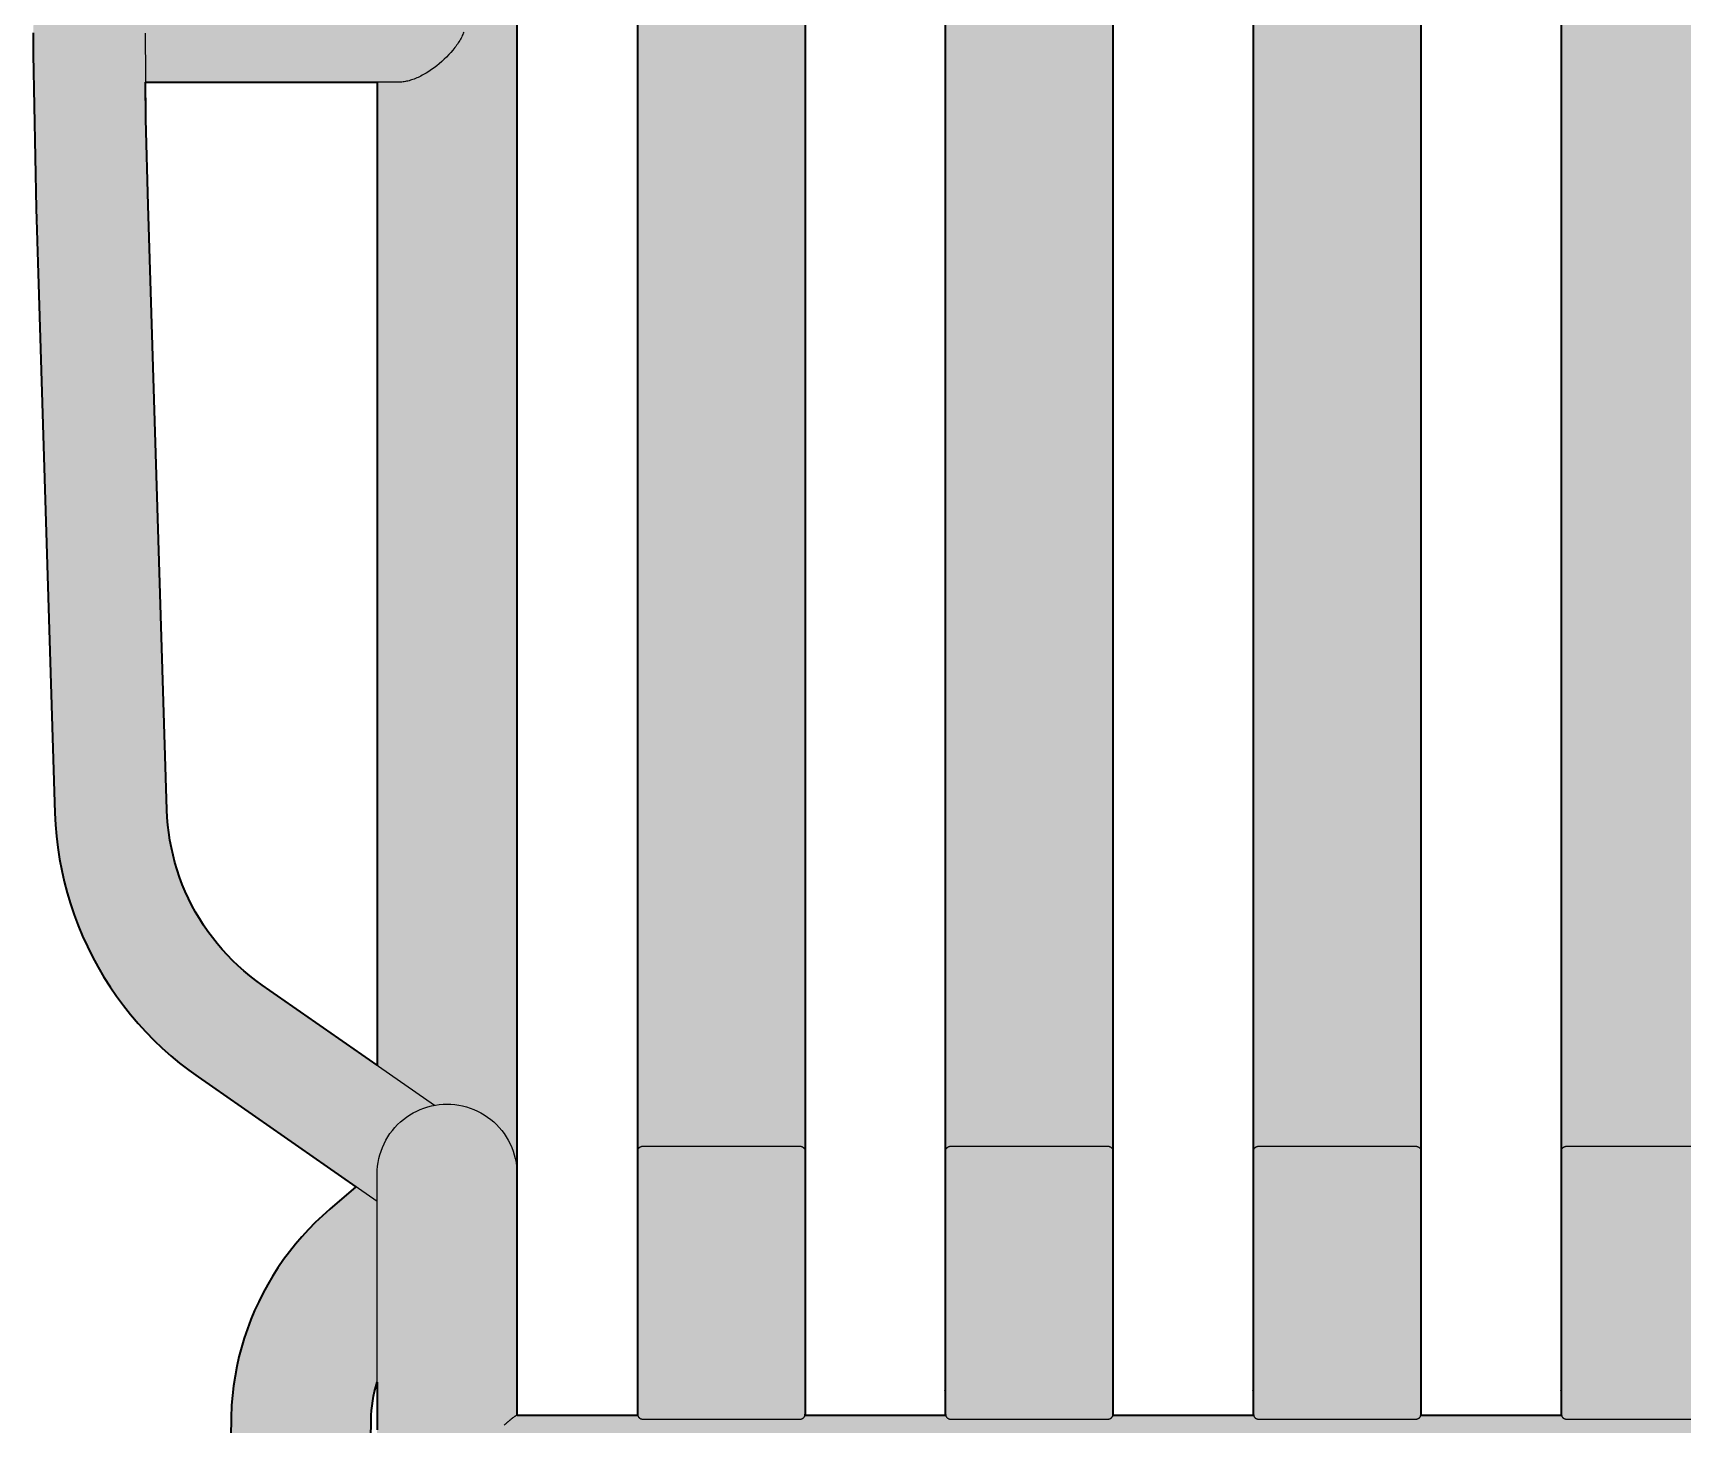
# Model space of a CAD drawing. Header units: millimetres. Extents: x 0 to 1796, y -1014 to 800.
# Drawn here: x 93.5 to 388.2, y 396.4 to 645 of the extents above; entities that cross this region are included whole.
import ezdxf

# ---------------------------------------------------------------- set-up
doc = ezdxf.new("R2010")
doc.units = ezdxf.units.MM
doc.layers.add('Blocks', color=7, linetype='Continuous')
doc.layers.add('Blocks$Fill', color=7, linetype='Continuous', true_color=0xffffff)
doc.layers.add('Blocks$Inner', color=7, linetype='Continuous', lineweight=25, true_color=0x007f00)
doc.layers.add('Blocks$Outline', color=7, linetype='Continuous', lineweight=35, true_color=0xff3f3f)

# ---------------------------------------------------------------- blocks, each defined once
blk = doc.blocks.new('Palissade Arm Chair Front')
at = {"layer": 'Blocks$Fill'}
h = blk.add_hatch(color=256, dxfattribs=at)
h.paths.add_polyline_path([(552.96, 656.17), (552.96, 749.8), (552.95, 751.04), (552.9, 752.28), (552.83, 753.52), (552.72, 754.75), (552.57, 755.98), (552.4, 757.21), (552.19, 758.43), (551.95, 759.64), (551.68, 760.85), (551.38, 762.05), (551.05, 763.24), (550.69, 764.42), (550.3, 765.59), (549.88, 766.76), (549.43, 767.91), (548.95, 769.05), (548.44, 770.18), (547.91, 771.29), (547.35, 772.39), (546.76, 773.48), (546.15, 774.55), (545.51, 775.61), (544.85, 776.65), (544.16, 777.68), (543.44, 778.69), (542.7, 779.68), (541.94, 780.65), (541.15, 781.6), (540.34, 782.53), (539.51, 783.45), (538.65, 784.34), (537.78, 785.2), (536.88, 786.05), (535.96, 786.88), (535.02, 787.68), (534.06, 788.45), (533.08, 789.21), (532.08, 789.94), (531.07, 790.64), (530.04, 791.32), (528.99, 791.98), (527.93, 792.61), (526.85, 793.22), (525.76, 793.8), (524.65, 794.35), (523.54, 794.88), (522.41, 795.38), (521.26, 795.85), (520.11, 796.3), (518.95, 796.72), (517.77, 797.11), (516.59, 797.48), (515.4, 797.82), (514.2, 798.12), (513, 798.4), (511.79, 798.65), (510.57, 798.87), (509.35, 799.06), (508.13, 799.23), (506.9, 799.36), (505.66, 799.46), (504.43, 799.53), (503.19, 799.56), (501.96, 799.57), (205.96, 799.57), (204.72, 799.57), (203.48, 799.53), (202.25, 799.46), (201.02, 799.36), (199.79, 799.23), (198.56, 799.07), (197.34, 798.88), (196.13, 798.66), (194.91, 798.41), (193.71, 798.13), (192.51, 797.82), (191.32, 797.48), (190.14, 797.12), (188.97, 796.72), (187.81, 796.3), (186.65, 795.86), (185.51, 795.38), (184.38, 794.88), (183.26, 794.35), (182.16, 793.8), (181.07, 793.21), (179.99, 792.61), (178.93, 791.98), (177.88, 791.32), (176.85, 790.64), (175.84, 789.93), (174.84, 789.2), (173.86, 788.45), (172.9, 787.67), (171.96, 786.87), (171.04, 786.05), (170.15, 785.2), (169.27, 784.33), (168.41, 783.44), (167.58, 782.53), (166.77, 781.6), (165.98, 780.64), (165.22, 779.67), (164.48, 778.68), (163.76, 777.68), (163.07, 776.65), (162.4, 775.61), (161.76, 774.55), (161.15, 773.48), (160.56, 772.39), (160, 771.29), (159.47, 770.17), (158.96, 769.05), (158.48, 767.91), (158.03, 766.76), (157.61, 765.59), (157.22, 764.42), (156.86, 763.24), (156.53, 762.05), (156.23, 760.85), (155.96, 759.64), (155.72, 758.43), (155.51, 757.21), (155.33, 755.99), (155.19, 754.76), (155.08, 753.52), (155.01, 752.28), (154.97, 751.04), (154.96, 749.8), (154.96, 656.17), (103.33, 656.16), (102.98, 656.15), (102.64, 656.12), (102.29, 656.08), (101.95, 656.02), (101.71, 655.98), (101.48, 655.93), (101.24, 655.87), (101.01, 655.81), (100.77, 655.75), (100.54, 655.67), (100.3, 655.59), (100.07, 655.51), (99.84, 655.42), (99.62, 655.32), (99.39, 655.22), (99.17, 655.11), (98.95, 654.99), (98.73, 654.87), (98.51, 654.75), (98.3, 654.62), (98.09, 654.48), (97.89, 654.34), (97.68, 654.2), (97.49, 654.05), (97.29, 653.89), (97.1, 653.73), (96.92, 653.57), (96.74, 653.4), (96.56, 653.23), (96.39, 653.05), (96.22, 652.87), (96.06, 652.69), (95.9, 652.5), (95.75, 652.31), (95.61, 652.12), (95.47, 651.92), (95.29, 651.67), (95.12, 651.4), (94.96, 651.13), (94.81, 650.86), (94.66, 650.57), (94.53, 650.28), (94.4, 649.99), (94.28, 649.69), (94.17, 649.39), (94.07, 649.09), (93.98, 648.79), (93.9, 648.48), (93.83, 648.18), (93.77, 647.87), (93.72, 647.54), (93.67, 647.21), (93.63, 646.89), (93.6, 646.56), (93.56, 645.91), (93.53, 644.97), (93.5, 641.11), (97.42, 505.66), (97.52, 503.6), (97.69, 501.55), (97.93, 499.5), (98.24, 497.47), (98.63, 495.45), (99.08, 493.44), (99.6, 491.45), (100.19, 489.47), (100.85, 487.52), (101.57, 485.6), (102.36, 483.69), (103.21, 481.82), (104.13, 479.98), (105.12, 478.17), (106.16, 476.4), (107.26, 474.66), (108.43, 472.96), (109.65, 471.3), (110.93, 469.69), (112.26, 468.12), (113.65, 466.6), (115.09, 465.13), (116.58, 463.7), (118.11, 462.33), (119.69, 461.02), (121.32, 459.76), (151.19, 438.92), (145.19, 433.75), (143.92, 432.55), (142.69, 431.31), (141.51, 430.02), (140.37, 428.7), (139.29, 427.33), (138.24, 425.93), (137.25, 424.49), (136.31, 423.02), (135.42, 421.52), (134.59, 419.98), (133.81, 418.42), (133.08, 416.83), (132.41, 415.22), (131.79, 413.59), (131.23, 411.93), (130.73, 410.26), (130.29, 408.57), (129.91, 406.86), (129.59, 405.15), (129.33, 403.42), (129.12, 401.69), (128.98, 399.95), (128.89, 397.71), (122.29, 20.39), (122.2, 19.06), (122.08, 17.74), (121.92, 16.42), (121.71, 15.1), (121.47, 13.8), (121.18, 12.47), (119.02, 3.19), (119.01, 3.18), (119.01, 3.16), (119.01, 3.15), (119.01, 3.13), (119.01, 3.12), (119, 3.1), (119, 3.09), (119, 3.07), (119.01, 3.06), (119.01, 3.04), (119.01, 3.02), (119.01, 3.01), (119.01, 2.99), (119.02, 2.98), (119.02, 2.96), (119.02, 2.94), (119.03, 2.93), (119.03, 2.91), (119.04, 2.9), (119.05, 2.88), (119.05, 2.86), (119.06, 2.85), (119.07, 2.83), (119.08, 2.82), (119.08, 2.8), (119.09, 2.78), (119.1, 2.77), (119.11, 2.75), (119.12, 2.73), (119.14, 2.72), (119.15, 2.7), (119.16, 2.68), (119.17, 2.67), (119.19, 2.65), (119.2, 2.63), (119.22, 2.62), (119.23, 2.6), (119.26, 2.57), (119.3, 2.53), (119.33, 2.5), (119.37, 2.47), (119.41, 2.43), (119.46, 2.4), (119.5, 2.37), (119.55, 2.33), (119.6, 2.3), (119.66, 2.27), (119.71, 2.23), (119.83, 2.16), (119.96, 2.1), (120.09, 2.03), (120.24, 1.96), (120.4, 1.89), (120.56, 1.83), (120.74, 1.76), (120.92, 1.69), (121.11, 1.63), (121.53, 1.5), (121.98, 1.37), (122.47, 1.25), (122.99, 1.13), (123.54, 1.01), (124.73, 0.8), (126.02, 0.6), (127.38, 0.44), (128.8, 0.29), (130.24, 0.18), (131.68, 0.09), (134.5, 0), (137.32, 0), (138.77, 0.04), (140.21, 0.1), (141.62, 0.2), (142.98, 0.32), (144.27, 0.47), (145.46, 0.64), (146.01, 0.74), (146.53, 0.84), (147.02, 0.95), (147.47, 1.06), (147.89, 1.18), (148.08, 1.24), (148.27, 1.3), (148.44, 1.36), (148.61, 1.42), (148.77, 1.48), (148.91, 1.54), (149.05, 1.61), (149.18, 1.67), (149.24, 1.7), (149.29, 1.73), (149.35, 1.76), (149.4, 1.8), (149.45, 1.83), (149.5, 1.86), (149.55, 1.89), (149.59, 1.92), (149.63, 1.96), (149.67, 1.99), (149.71, 2.02), (149.74, 2.05), (149.77, 2.09), (149.79, 2.1), (149.8, 2.12), (149.82, 2.13), (149.83, 2.15), (149.84, 2.17), (149.86, 2.18), (149.87, 2.2), (149.88, 2.21), (149.89, 2.23), (149.9, 2.25), (149.91, 2.26), (149.92, 2.28), (149.93, 2.29), (149.94, 2.31), (149.95, 2.33), (149.95, 2.34), (149.96, 2.36), (149.97, 2.37), (149.97, 2.39), (149.98, 2.41), (149.98, 2.42), (149.98, 2.44), (149.99, 2.45), (149.99, 2.47), (149.99, 2.49), (150, 2.5), (150, 2.52), (150, 2.53), (150, 2.55), (150, 2.56), (150, 2.58), (150, 2.59), (150, 2.6), (150, 2.61), (150, 2.63), (149.99, 2.64), (149.99, 2.65), (149.99, 2.67), (147.91, 13.33), (147.71, 14.65), (147.56, 15.96), (147.44, 17.29), (147.36, 18.61), (147.32, 19.94), (147.33, 21.29), (153.89, 397.26), (153.92, 398.14), (153.98, 398.99), (154.07, 399.85), (154.19, 400.7), (154.34, 401.55), (154.51, 402.39), (154.72, 403.22), (154.96, 404.05), (154.96, 395.56), (154.93, 20.17), (154.85, 18.59), (154.71, 17.01), (154.52, 15.44), (154.27, 13.87), (153.97, 12.31), (151.96, 2.85), (151.96, 2.84), (151.96, 2.83), (151.96, 2.83), (151.96, 2.82), (151.96, 2.81), (151.96, 2.8), (151.96, 2.8), (151.96, 2.79), (151.97, 2.78), (151.97, 2.77), (151.97, 2.76), (151.98, 2.76), (151.98, 2.75), (151.99, 2.74), (151.99, 2.73), (152, 2.73), (152.01, 2.72), (152.01, 2.71), (152.02, 2.7), (152.03, 2.7), (152.04, 2.69), (152.05, 2.68), (152.06, 2.67), (152.07, 2.67), (152.08, 2.66), (152.09, 2.65), (152.1, 2.64), (152.11, 2.63), (152.13, 2.63), (152.15, 2.61), (152.18, 2.59), (152.22, 2.58), (152.25, 2.56), (152.29, 2.55), (152.33, 2.53), (152.37, 2.52), (152.46, 2.48), (152.56, 2.45), (152.66, 2.42), (152.78, 2.39), (153.05, 2.33), (153.35, 2.27), (153.69, 2.2), (154.48, 2.09), (155.42, 1.97), (156.5, 1.87), (158.98, 1.69), (161.75, 1.57), (167.46, 1.47), (173.16, 1.57), (175.94, 1.69), (178.42, 1.87), (179.49, 1.97), (180.43, 2.09), (181.23, 2.2), (181.57, 2.27), (181.87, 2.33), (182.13, 2.39), (182.25, 2.42), (182.36, 2.45), (182.46, 2.48), (182.55, 2.52), (182.59, 2.53), (182.63, 2.55), (182.66, 2.56), (182.7, 2.58), (182.73, 2.59), (182.76, 2.61), (182.79, 2.63), (182.8, 2.63), (182.81, 2.64), (182.83, 2.65), (182.84, 2.66), (182.85, 2.67), (182.86, 2.67), (182.87, 2.68), (182.88, 2.69), (182.89, 2.7), (182.89, 2.7), (182.9, 2.71), (182.91, 2.72), (182.92, 2.73), (182.92, 2.73), (182.93, 2.74), (182.93, 2.75), (182.94, 2.76), (182.94, 2.76), (182.95, 2.77), (182.95, 2.78), (182.95, 2.79), (182.95, 2.8), (182.96, 2.8), (182.96, 2.81), (182.96, 2.82), (182.96, 2.83), (182.96, 2.83), (182.96, 2.84), (182.96, 2.85), (182.95, 2.86), (180.65, 13.87), (180.4, 15.44), (180.21, 17.01), (180.07, 18.59), (179.99, 20.17), (179.96, 21.76), (179.96, 373.1), (527.96, 373.1), (527.96, 21.76), (527.93, 20.17), (527.85, 18.59), (527.71, 17.01), (527.52, 15.44), (527.27, 13.87), (526.97, 12.31), (524.96, 2.85), (524.96, 2.84), (524.96, 2.83), (524.96, 2.83), (524.96, 2.82), (524.96, 2.81), (524.96, 2.8), (524.96, 2.8), (524.96, 2.79), (524.97, 2.78), (524.97, 2.77), (524.97, 2.76), (524.98, 2.76), (524.98, 2.75), (524.99, 2.74), (524.99, 2.73), (525, 2.73), (525.01, 2.72), (525.01, 2.71), (525.02, 2.7), (525.03, 2.7), (525.04, 2.69), (525.05, 2.68), (525.06, 2.67), (525.07, 2.67), (525.08, 2.66), (525.09, 2.65), (525.1, 2.64), (525.11, 2.63), (525.13, 2.63), (525.15, 2.61), (525.18, 2.59), (525.22, 2.58), (525.25, 2.56), (525.29, 2.55), (525.33, 2.53), (525.37, 2.52), (525.46, 2.48), (525.56, 2.45), (525.66, 2.42), (525.78, 2.39), (526.05, 2.33), (526.35, 2.27), (526.69, 2.2), (527.48, 2.09), (528.42, 1.97), (529.5, 1.87), (531.98, 1.69), (534.75, 1.57), (540.46, 1.47), (546.16, 1.57), (548.94, 1.69), (551.42, 1.87), (552.49, 1.97), (553.43, 2.09), (554.23, 2.2), (554.57, 2.27), (554.87, 2.33), (555.13, 2.39), (555.25, 2.42), (555.36, 2.45), (555.46, 2.48), (555.55, 2.52), (555.59, 2.53), (555.63, 2.55), (555.66, 2.56), (555.7, 2.58), (555.73, 2.59), (555.76, 2.61), (555.79, 2.63), (555.8, 2.63), (555.81, 2.64), (555.83, 2.65), (555.84, 2.66), (555.85, 2.67), (555.86, 2.67), (555.87, 2.68), (555.88, 2.69), (555.89, 2.7), (555.89, 2.7), (555.9, 2.71), (555.91, 2.72), (555.92, 2.73), (555.92, 2.73), (555.93, 2.74), (555.93, 2.75), (555.94, 2.76), (555.94, 2.76), (555.95, 2.77), (555.95, 2.78), (555.95, 2.79), (555.95, 2.8), (555.96, 2.8), (555.96, 2.81), (555.96, 2.82), (555.96, 2.83), (555.96, 2.83), (555.96, 2.84), (555.96, 2.85), (553.95, 12.31), (553.65, 13.87), (553.4, 15.44), (553.21, 17.01), (553.07, 18.59), (552.99, 20.17), (552.96, 395.56), (552.96, 404.05), (553.19, 403.22), (553.4, 402.39), (553.58, 401.55), (553.73, 400.7), (553.85, 399.85), (553.94, 398.99), (554, 398.14), (560.59, 19.94), (560.55, 18.61), (560.48, 17.29), (560.36, 15.96), (560.2, 14.65), (560, 13.33), (557.92, 2.65), (557.92, 2.64), (557.92, 2.63), (557.92, 2.61), (557.92, 2.6), (557.92, 2.59), (557.92, 2.58), (557.91, 2.56), (557.92, 2.55), (557.92, 2.53), (557.92, 2.52), (557.92, 2.5), (557.92, 2.49), (557.92, 2.47), (557.93, 2.45), (557.93, 2.44), (557.93, 2.42), (557.94, 2.41), (557.94, 2.39), (557.95, 2.37), (557.96, 2.36), (557.96, 2.34), (557.97, 2.33), (557.98, 2.31), (557.99, 2.29), (557.99, 2.28), (558, 2.26), (558.01, 2.25), (558.02, 2.23), (558.03, 2.21), (558.05, 2.2), (558.06, 2.18), (558.07, 2.17), (558.08, 2.15), (558.1, 2.13), (558.11, 2.12), (558.13, 2.1), (558.14, 2.09), (558.17, 2.05), (558.21, 2.02), (558.24, 1.99), (558.28, 1.96), (558.32, 1.92), (558.37, 1.89), (558.41, 1.86), (558.46, 1.83), (558.51, 1.8), (558.57, 1.76), (558.62, 1.73), (558.68, 1.7), (558.74, 1.67), (558.87, 1.61), (559, 1.54), (559.15, 1.48), (559.31, 1.42), (559.47, 1.36), (559.65, 1.3), (559.83, 1.24), (560.02, 1.18), (560.44, 1.06), (560.89, 0.95), (561.38, 0.84), (561.9, 0.74), (562.45, 0.64), (563.64, 0.47), (564.93, 0.32), (566.29, 0.2), (567.71, 0.1), (569.15, 0.04), (570.59, 0), (573.41, 0), (576.23, 0.09), (577.68, 0.18), (579.12, 0.29), (580.53, 0.44), (581.89, 0.6), (583.18, 0.8), (584.37, 1.01), (584.92, 1.13), (585.44, 1.25), (585.93, 1.37), (586.38, 1.5), (586.8, 1.63), (586.99, 1.69), (587.18, 1.76), (587.35, 1.83), (587.52, 1.89), (587.68, 1.96), (587.82, 2.03), (587.96, 2.1), (588.09, 2.16), (588.2, 2.23), (588.26, 2.27), (588.31, 2.3), (588.36, 2.33), (588.41, 2.37), (588.46, 2.4), (588.5, 2.43), (588.54, 2.47), (588.58, 2.5), (588.62, 2.53), (588.65, 2.57), (588.68, 2.6), (588.7, 2.62), (588.71, 2.63), (588.73, 2.65), (588.74, 2.67), (588.75, 2.68), (588.77, 2.7), (588.78, 2.72), (588.79, 2.73), (588.8, 2.75), (588.81, 2.77), (588.82, 2.78), (588.83, 2.8), (588.84, 2.82), (588.85, 2.83), (588.86, 2.85), (588.86, 2.86), (588.87, 2.88), (588.88, 2.9), (588.88, 2.91), (588.89, 2.93), (588.89, 2.94), (588.89, 2.96), (588.9, 2.98), (588.9, 2.99), (588.9, 3.01), (588.91, 3.02), (588.91, 3.04), (588.91, 3.06), (588.91, 3.07), (588.91, 3.09), (588.91, 3.1), (588.91, 3.12), (588.91, 3.13), (588.91, 3.15), (588.9, 3.16), (588.9, 3.18), (588.9, 3.19), (586.45, 13.8), (586.2, 15.1), (586, 16.42), (585.84, 17.74), (585.71, 19.06), (585.63, 20.39), (579.02, 397.71), (578.93, 399.95), (578.79, 401.69), (578.59, 403.42), (578.33, 405.15), (578, 406.86), (577.62, 408.57), (577.18, 410.26), (576.68, 411.93), (576.12, 413.59), (575.51, 415.22), (574.84, 416.83), (574.11, 418.42), (573.33, 419.98), (572.49, 421.52), (571.6, 423.02), (570.66, 424.49), (569.67, 425.93), (568.63, 427.33), (567.54, 428.7), (566.4, 430.02), (565.22, 431.31), (564, 432.55), (562.73, 433.75), (556.73, 438.92), (586.59, 459.76), (588.22, 461.02), (589.8, 462.33), (591.34, 463.7), (592.83, 465.13), (594.27, 466.6), (595.65, 468.12), (596.99, 469.69), (598.26, 471.3), (599.49, 472.96), (600.65, 474.66), (601.75, 476.4), (602.8, 478.17), (603.78, 479.98), (604.7, 481.82), (605.56, 483.69), (606.35, 485.6), (607.07, 487.52), (607.73, 489.47), (608.32, 491.45), (608.84, 493.44), (609.29, 495.45), (609.67, 497.47), (609.98, 499.5), (610.22, 501.55), (610.4, 503.6), (610.5, 505.66), (614.42, 641.11), (614.39, 644.97), (614.35, 645.91), (614.31, 646.56), (614.28, 646.89), (614.25, 647.21), (614.2, 647.54), (614.14, 647.87), (614.08, 648.18), (614.01, 648.48), (613.93, 648.79), (613.84, 649.09), (613.74, 649.39), (613.64, 649.69), (613.52, 649.99), (613.39, 650.28), (613.25, 650.57), (613.1, 650.86), (612.95, 651.13), (612.79, 651.4), (612.62, 651.67), (612.45, 651.92), (612.31, 652.12), (612.16, 652.31), (612.01, 652.5), (611.85, 652.69), (611.69, 652.87), (611.53, 653.05), (611.35, 653.23), (611.18, 653.4), (611, 653.57), (610.81, 653.73), (610.62, 653.89), (610.43, 654.05), (610.23, 654.2), (610.03, 654.34), (609.82, 654.48), (609.62, 654.62), (609.4, 654.75), (609.19, 654.87), (608.97, 654.99), (608.75, 655.11), (608.52, 655.22), (608.3, 655.32), (608.07, 655.42), (607.84, 655.51), (607.61, 655.59), (607.38, 655.67), (607.14, 655.75), (606.91, 655.81), (606.67, 655.87), (606.44, 655.93), (606.2, 655.98), (605.97, 656.02), (605.62, 656.08), (605.28, 656.12), (604.93, 656.15), (604.59, 656.16)], flags=0)
h.paths.add_polyline_path([(366.46, 774.57), (366.46, 445.19), (366.46, 445.16), (366.46, 398.38), (366.46, 398.34), (366.46, 398.31), (366.47, 398.28), (366.47, 398.24), (366.48, 398.21), (366.49, 398.18), (366.5, 398.15), (366.51, 398.11), (366.51, 398.1), (341.4, 398.1), (341.41, 398.11), (341.42, 398.15), (341.43, 398.18), (341.44, 398.21), (341.44, 398.24), (341.45, 398.28), (341.45, 398.31), (341.46, 398.34), (341.46, 398.38), (341.46, 403.25), (341.46, 445.16), (341.46, 445.19), (341.46, 774.57)], flags=0)
h.paths.add_polyline_path([(311.46, 774.57), (311.46, 445.19), (311.46, 445.19), (311.46, 445.16), (311.46, 398.38), (311.46, 398.34), (311.46, 398.31), (311.47, 398.28), (311.47, 398.24), (311.48, 398.21), (311.49, 398.18), (311.5, 398.15), (311.51, 398.11), (311.51, 398.1), (286.4, 398.1), (286.41, 398.11), (286.42, 398.15), (286.43, 398.18), (286.44, 398.21), (286.44, 398.24), (286.45, 398.28), (286.45, 398.31), (286.46, 398.34), (286.46, 398.38), (286.46, 403.25), (286.46, 445.16), (286.46, 445.19), (286.46, 774.57)], flags=0)
h.paths.add_polyline_path([(154.96, 636.17), (154.96, 467.11), (154.96, 460.66), (133.31, 475.76), (132.23, 476.6), (131.18, 477.48), (130.15, 478.39), (129.16, 479.33), (128.21, 480.31), (127.29, 481.32), (126.4, 482.37), (125.55, 483.44), (124.74, 484.54), (123.96, 485.67), (123.23, 486.82), (122.53, 488), (121.88, 489.2), (121.27, 490.43), (120.7, 491.67), (120.17, 492.94), (119.69, 494.22), (119.25, 495.51), (118.86, 496.82), (118.52, 498.15), (118.21, 499.48), (117.96, 500.83), (117.75, 502.18), (117.59, 503.54), (117.48, 504.9), (117.41, 506.28), (113.67, 629.6), (113.61, 636.17)], flags=0)
h.paths.add_polyline_path([(201.46, 398.38), (201.46, 398.34), (201.46, 398.31), (201.47, 398.28), (201.47, 398.24), (201.48, 398.21), (201.49, 398.18), (201.5, 398.15), (201.51, 398.11), (201.51, 398.1), (179.96, 398.1), (179.96, 441.2), (179.96, 441.27), (179.96, 467.11), (179.96, 749.8), (179.97, 750.43), (179.99, 751.06), (180.03, 751.69), (180.09, 752.32), (180.17, 752.95), (180.26, 753.57), (180.37, 754.19), (180.5, 754.81), (180.64, 755.43), (180.8, 756.04), (180.97, 756.64), (181.16, 757.25), (181.37, 757.84), (181.59, 758.43), (181.83, 759.02), (182.08, 759.6), (182.35, 760.17), (182.63, 760.73), (182.93, 761.29), (183.24, 761.84), (183.57, 762.38), (183.9, 762.91), (184.26, 763.44), (184.62, 763.95), (185, 764.46), (185.39, 764.95), (185.8, 765.44), (186.21, 765.91), (186.64, 766.38), (187.08, 766.83), (187.53, 767.27), (187.99, 767.7), (188.47, 768.12), (188.95, 768.53), (189.44, 768.93), (189.94, 769.31), (190.45, 769.68), (190.97, 770.04), (191.5, 770.38), (192.04, 770.72), (192.58, 771.04), (193.13, 771.34), (193.69, 771.64), (194.26, 771.92), (194.83, 772.18), (195.41, 772.44), (195.99, 772.68), (196.58, 772.9), (197.18, 773.11), (197.78, 773.31), (198.38, 773.49), (198.99, 773.66), (199.6, 773.82), (200.22, 773.96), (200.84, 774.08), (201.46, 774.2), (201.46, 445.19), (201.46, 445.16)], flags=0)
h.paths.add_polyline_path([(256.51, 398.1), (231.4, 398.1), (231.41, 398.11), (231.42, 398.15), (231.43, 398.18), (231.44, 398.21), (231.44, 398.24), (231.45, 398.28), (231.45, 398.31), (231.46, 398.34), (231.46, 398.38), (231.46, 403.25), (231.46, 445.16), (231.46, 445.19), (231.46, 774.57), (256.46, 774.57), (256.46, 445.19), (256.46, 445.16), (256.46, 398.38), (256.46, 398.34), (256.46, 398.31), (256.47, 398.28), (256.47, 398.24), (256.48, 398.21), (256.49, 398.18), (256.5, 398.15), (256.51, 398.11)], flags=0)
h.paths.add_polyline_path([(476.46, 774.57), (476.46, 444.82), (476.46, 444.78), (476.46, 398.1), (451.46, 398.1), (451.46, 402.87), (451.46, 444.78), (451.46, 444.82), (451.46, 774.57)], flags=0)
h.paths.add_polyline_path([(396.4, 398.1), (396.41, 398.11), (396.42, 398.15), (396.43, 398.18), (396.44, 398.21), (396.44, 398.24), (396.45, 398.28), (396.45, 398.31), (396.46, 398.34), (396.46, 398.38), (396.46, 403.25), (396.46, 445.16), (396.46, 445.19), (396.46, 774.57), (421.46, 774.57), (421.46, 444.82), (421.46, 444.78), (421.46, 398.1)], flags=0)
h.paths.add_polyline_path([(552.96, 460.66), (552.96, 636.17), (594.3, 636.17), (594.25, 629.6), (590.51, 506.28), (590.44, 504.9), (590.32, 503.54), (590.16, 502.18), (589.95, 500.83), (589.7, 499.48), (589.4, 498.15), (589.05, 496.82), (588.66, 495.51), (588.22, 494.22), (587.74, 492.94), (587.22, 491.67), (586.65, 490.43), (586.04, 489.2), (585.38, 488), (584.69, 486.82), (583.95, 485.67), (583.18, 484.54), (582.37, 483.44), (581.52, 482.37), (580.63, 481.32), (579.71, 480.31), (578.75, 479.33), (577.76, 478.39), (576.74, 477.48), (575.69, 476.6), (574.6, 475.76)], flags=0)
h.paths.add_polyline_path([(527.96, 398.1), (506.46, 398.1), (506.46, 402.87), (506.46, 444.78), (506.46, 444.82), (506.46, 774.2), (507.08, 774.08), (507.7, 773.96), (508.31, 773.82), (508.92, 773.66), (509.53, 773.49), (510.14, 773.31), (510.74, 773.11), (511.33, 772.9), (511.92, 772.68), (512.51, 772.44), (513.09, 772.18), (513.66, 771.92), (514.22, 771.64), (514.78, 771.34), (515.33, 771.04), (515.88, 770.72), (516.42, 770.38), (516.94, 770.04), (517.46, 769.68), (517.97, 769.31), (518.48, 768.93), (518.97, 768.53), (519.45, 768.12), (519.92, 767.7), (520.38, 767.27), (520.83, 766.83), (521.27, 766.38), (521.7, 765.91), (522.12, 765.44), (522.52, 764.95), (522.91, 764.46), (523.29, 763.95), (523.66, 763.44), (524.01, 762.91), (524.35, 762.38), (524.67, 761.84), (524.99, 761.29), (525.28, 760.73), (525.57, 760.17), (525.83, 759.6), (526.09, 759.02), (526.32, 758.43), (526.55, 757.84), (526.75, 757.25), (526.94, 756.64), (527.12, 756.04), (527.28, 755.43), (527.42, 754.81), (527.54, 754.19), (527.65, 753.57), (527.75, 752.95), (527.82, 752.32), (527.88, 751.69), (527.92, 751.06), (527.95, 750.43), (527.96, 749.8), (527.96, 467.11), (527.96, 441.27), (527.96, 441.2)], flags=0)
at = {"layer": 'Blocks$Inner'}
for points in [[(201.46, 779.3), (201.46, 403.25), (201.46, 398.38), (201.46, 398.34), (201.46, 398.31), (201.47, 398.28), (201.47, 398.24), (201.48, 398.21), (201.49, 398.18), (201.5, 398.15), (201.51, 398.11), (201.52, 398.08), (201.53, 398.05), (201.54, 398.02), (201.56, 397.99), (201.57, 397.96), (201.59, 397.93), (201.61, 397.9), (201.62, 397.87), (201.64, 397.85), (201.66, 397.82), (201.69, 397.79), (201.71, 397.77), (201.73, 397.74), (201.75, 397.72), (201.78, 397.7), (201.8, 397.67), (201.83, 397.65), (201.86, 397.63), (201.88, 397.61), (201.91, 397.6), (201.94, 397.58), (201.97, 397.56), (202, 397.55), (202.03, 397.53), (202.06, 397.52), (202.09, 397.51), (202.13, 397.5), (202.16, 397.49), (202.19, 397.48), (202.22, 397.47), (202.26, 397.46), (202.29, 397.46), (202.32, 397.46), (202.36, 397.45), (202.39, 397.45), (202.42, 397.45), (202.46, 397.45), (230.46, 397.45), (230.49, 397.45), (230.52, 397.45), (230.56, 397.45), (230.59, 397.46), (230.63, 397.46), (230.66, 397.46), (230.69, 397.47), (230.72, 397.48), (230.76, 397.49), (230.79, 397.5), (230.82, 397.51), (230.85, 397.52), (230.88, 397.53), (230.91, 397.55), (230.94, 397.56), (230.97, 397.58), (231, 397.6), (231.03, 397.61), (231.06, 397.63), (231.08, 397.65), (231.11, 397.67), (231.14, 397.7), (231.16, 397.72), (231.18, 397.74), (231.21, 397.77), (231.23, 397.79), (231.25, 397.82), (231.27, 397.85), (231.29, 397.87), (231.31, 397.9), (231.33, 397.93), (231.34, 397.96), (231.36, 397.99), (231.37, 398.02), (231.39, 398.05), (231.4, 398.08), (231.41, 398.11), (231.42, 398.15), (231.43, 398.18), (231.44, 398.21), (231.44, 398.24), (231.45, 398.28), (231.45, 398.31), (231.46, 398.34), (231.46, 398.38), (231.46, 403.25), (231.46, 779.3)], [(256.46, 779.3), (256.46, 403.25), (256.46, 398.38), (256.46, 398.34), (256.46, 398.31), (256.47, 398.28), (256.47, 398.24), (256.48, 398.21), (256.49, 398.18), (256.5, 398.15), (256.51, 398.11), (256.52, 398.08), (256.53, 398.05), (256.54, 398.02), (256.56, 397.99), (256.57, 397.96), (256.59, 397.93), (256.61, 397.9), (256.62, 397.87), (256.64, 397.85), (256.66, 397.82), (256.69, 397.79), (256.71, 397.77), (256.73, 397.74), (256.75, 397.72), (256.78, 397.7), (256.8, 397.67), (256.83, 397.65), (256.86, 397.63), (256.88, 397.61), (256.91, 397.6), (256.94, 397.58), (256.97, 397.56), (257, 397.55), (257.03, 397.53), (257.06, 397.52), (257.09, 397.51), (257.13, 397.5), (257.16, 397.49), (257.19, 397.48), (257.22, 397.47), (257.26, 397.46), (257.29, 397.46), (257.32, 397.46), (257.36, 397.45), (257.39, 397.45), (257.42, 397.45), (257.46, 397.45), (285.46, 397.45), (285.49, 397.45), (285.52, 397.45), (285.56, 397.45), (285.59, 397.46), (285.63, 397.46), (285.66, 397.46), (285.69, 397.47), (285.72, 397.48), (285.76, 397.49), (285.79, 397.5), (285.82, 397.51), (285.85, 397.52), (285.88, 397.53), (285.91, 397.55), (285.94, 397.56), (285.97, 397.58), (286, 397.6), (286.03, 397.61), (286.06, 397.63), (286.08, 397.65), (286.11, 397.67), (286.14, 397.7), (286.16, 397.72), (286.18, 397.74), (286.21, 397.77), (286.23, 397.79), (286.25, 397.82), (286.27, 397.85), (286.29, 397.87), (286.31, 397.9), (286.33, 397.93), (286.34, 397.96), (286.36, 397.99), (286.37, 398.02), (286.39, 398.05), (286.4, 398.08), (286.41, 398.11), (286.42, 398.15), (286.43, 398.18), (286.44, 398.21), (286.44, 398.24), (286.45, 398.28), (286.45, 398.31), (286.46, 398.34), (286.46, 398.38), (286.46, 403.25), (286.46, 779.3)], [(311.46, 779.3), (311.46, 403.25), (311.46, 398.38), (311.46, 398.34), (311.46, 398.31), (311.47, 398.28), (311.47, 398.24), (311.48, 398.21), (311.49, 398.18), (311.5, 398.15), (311.51, 398.11), (311.52, 398.08), (311.53, 398.05), (311.54, 398.02), (311.56, 397.99), (311.57, 397.96), (311.59, 397.93), (311.61, 397.9), (311.62, 397.87), (311.64, 397.85), (311.66, 397.82), (311.69, 397.79), (311.71, 397.77), (311.73, 397.74), (311.75, 397.72), (311.78, 397.7), (311.8, 397.67), (311.83, 397.65), (311.86, 397.63), (311.88, 397.61), (311.91, 397.6), (311.94, 397.58), (311.97, 397.56), (312, 397.55), (312.03, 397.53), (312.06, 397.52), (312.09, 397.51), (312.13, 397.5), (312.16, 397.49), (312.19, 397.48), (312.22, 397.47), (312.26, 397.46), (312.29, 397.46), (312.32, 397.46), (312.36, 397.45), (312.39, 397.45), (312.42, 397.45), (312.46, 397.45), (340.46, 397.45), (340.49, 397.45), (340.52, 397.45), (340.56, 397.45), (340.59, 397.46), (340.63, 397.46), (340.66, 397.46), (340.69, 397.47), (340.72, 397.48), (340.76, 397.49), (340.79, 397.5), (340.82, 397.51), (340.85, 397.52), (340.88, 397.53), (340.91, 397.55), (340.94, 397.56), (340.97, 397.58), (341, 397.6), (341.03, 397.61), (341.06, 397.63), (341.08, 397.65), (341.11, 397.67), (341.14, 397.7), (341.16, 397.72), (341.18, 397.74), (341.21, 397.77), (341.23, 397.79), (341.25, 397.82), (341.27, 397.85), (341.29, 397.87), (341.31, 397.9), (341.33, 397.93), (341.34, 397.96), (341.36, 397.99), (341.37, 398.02), (341.39, 398.05), (341.4, 398.08), (341.41, 398.11), (341.42, 398.15), (341.43, 398.18), (341.44, 398.21), (341.44, 398.24), (341.45, 398.28), (341.45, 398.31), (341.46, 398.34), (341.46, 398.38), (341.46, 403.25), (341.46, 779.3)], [(366.46, 779.3), (366.46, 403.25), (366.46, 398.38), (366.46, 398.34), (366.46, 398.31), (366.47, 398.28), (366.47, 398.24), (366.48, 398.21), (366.49, 398.18), (366.5, 398.15), (366.51, 398.11), (366.52, 398.08), (366.53, 398.05), (366.54, 398.02), (366.56, 397.99), (366.57, 397.96), (366.59, 397.93), (366.61, 397.9), (366.62, 397.87), (366.64, 397.85), (366.66, 397.82), (366.69, 397.79), (366.71, 397.77), (366.73, 397.74), (366.75, 397.72), (366.78, 397.7), (366.8, 397.67), (366.83, 397.65), (366.86, 397.63), (366.88, 397.61), (366.91, 397.6), (366.94, 397.58), (366.97, 397.56), (367, 397.55), (367.03, 397.53), (367.06, 397.52), (367.09, 397.51), (367.13, 397.5), (367.16, 397.49), (367.19, 397.48), (367.22, 397.47), (367.26, 397.46), (367.29, 397.46), (367.32, 397.46), (367.36, 397.45), (367.39, 397.45), (367.42, 397.45), (367.46, 397.45), (395.46, 397.45)], [(179.96, 749.8), (179.96, 467.11), (179.96, 441.27)], [(154.96, 436.29), (123, 458.55), (121.32, 459.76), (119.69, 461.02), (118.11, 462.33), (116.58, 463.7), (115.09, 465.13), (113.65, 466.6), (112.26, 468.12), (110.93, 469.69), (109.65, 471.3), (108.43, 472.96), (107.26, 474.66), (106.16, 476.4), (105.12, 478.17), (104.13, 479.98), (103.21, 481.82), (102.36, 483.69), (101.57, 485.6), (100.85, 487.52), (100.19, 489.47), (99.6, 491.45), (99.08, 493.44), (98.63, 495.45), (98.24, 497.47), (97.93, 499.5), (97.69, 501.55), (97.52, 503.6), (97.42, 505.66), (94.09, 613.62), (93.5, 641.11), (93.53, 644.97)], [(170.44, 645.11), (170.36, 644.91), (170.27, 644.7), (170.17, 644.5), (170.07, 644.28), (169.95, 644.06), (169.83, 643.84), (169.71, 643.63), (169.58, 643.41), (169.44, 643.2), (169.31, 643), (169.17, 642.79), (169.01, 642.57), (168.84, 642.35), (168.68, 642.14), (168.5, 641.92), (168.15, 641.51), (167.78, 641.1), (167.38, 640.68), (166.95, 640.27), (166.52, 639.87), (166.07, 639.49), (165.62, 639.12), (165.15, 638.77), (164.68, 638.43), (164.19, 638.1), (163.73, 637.81), (163.25, 637.54), (163.01, 637.41), (162.76, 637.28), (162.52, 637.16), (162.27, 637.04), (162.04, 636.94), (161.81, 636.85), (161.58, 636.75), (161.34, 636.67), (161.12, 636.59), (160.9, 636.52), (160.67, 636.45), (160.44, 636.39), (160.23, 636.34), (160.02, 636.3), (159.81, 636.26), (159.6, 636.22), (159.4, 636.2), (159.2, 636.18), (159, 636.17), (158.91, 636.17), (158.81, 636.17), (117.35, 636.17), (113.55, 636.17)], [(113.54, 644.96), (113.67, 629.6), (114.08, 614.25), (117.41, 506.28), (117.48, 504.9), (117.59, 503.54), (117.75, 502.18), (117.96, 500.83), (118.21, 499.48), (118.52, 498.15), (118.86, 496.82), (119.25, 495.51), (119.69, 494.22), (120.17, 492.94), (120.7, 491.67), (121.27, 490.43), (121.88, 489.2), (122.53, 488), (123.23, 486.82), (123.96, 485.67), (124.74, 484.54), (125.55, 483.44), (126.4, 482.37), (127.29, 481.32), (128.21, 480.31), (129.16, 479.33), (130.15, 478.39), (131.18, 477.48), (132.23, 476.6), (133.31, 475.76), (134.43, 474.96), (165.24, 453.5)], [(154.96, 460.66), (154.96, 467.11), (154.96, 636.17)], [(201.46, 445.19), (201.46, 445.16), (201.46, 445.19), (201.46, 445.23), (201.46, 445.26), (201.46, 445.3), (201.47, 445.33), (201.48, 445.37), (201.48, 445.4), (201.49, 445.44), (201.5, 445.47), (201.51, 445.51), (201.52, 445.54), (201.54, 445.57), (201.55, 445.61), (201.57, 445.64), (201.58, 445.67), (201.6, 445.7), (201.62, 445.73), (201.64, 445.76), (201.66, 445.79), (201.68, 445.82), (201.71, 445.84), (201.73, 445.87), (201.75, 445.9), (201.78, 445.92), (201.81, 445.95), (201.83, 445.97), (201.86, 445.99), (201.89, 446.01), (201.92, 446.03), (201.95, 446.05), (201.98, 446.07), (202.01, 446.09), (202.04, 446.1), (202.08, 446.12), (202.11, 446.13), (202.14, 446.14), (202.18, 446.15), (202.21, 446.16), (202.25, 446.17), (202.28, 446.18), (202.32, 446.19), (202.35, 446.19), (202.39, 446.2), (202.42, 446.2), (202.46, 446.2), (230.46, 446.2), (230.49, 446.2), (230.53, 446.2), (230.56, 446.19), (230.6, 446.19), (230.63, 446.18), (230.67, 446.17), (230.7, 446.16), (230.74, 446.15), (230.77, 446.14), (230.81, 446.13), (230.84, 446.12), (230.87, 446.1), (230.9, 446.09), (230.93, 446.07), (230.96, 446.05), (231, 446.03), (231.02, 446.01), (231.05, 445.99), (231.08, 445.97), (231.11, 445.95), (231.13, 445.92), (231.16, 445.9), (231.19, 445.87), (231.21, 445.84), (231.23, 445.82), (231.25, 445.79), (231.27, 445.76), (231.29, 445.73), (231.31, 445.7), (231.33, 445.67), (231.35, 445.64), (231.36, 445.61), (231.38, 445.57), (231.39, 445.54), (231.4, 445.51), (231.41, 445.47), (231.42, 445.44), (231.43, 445.4), (231.44, 445.37), (231.45, 445.33), (231.45, 445.3), (231.45, 445.26), (231.46, 445.23), (231.46, 445.19), (231.46, 445.16), (231.46, 445.19)], [(256.46, 445.19), (256.46, 445.16), (256.46, 445.19), (256.46, 445.23), (256.46, 445.26), (256.46, 445.3), (256.47, 445.33), (256.48, 445.37), (256.48, 445.4), (256.49, 445.44), (256.5, 445.47), (256.51, 445.51), (256.52, 445.54), (256.54, 445.57), (256.55, 445.61), (256.57, 445.64), (256.58, 445.67), (256.6, 445.7), (256.62, 445.73), (256.64, 445.76), (256.66, 445.79), (256.68, 445.82), (256.71, 445.84), (256.73, 445.87), (256.75, 445.9), (256.78, 445.92), (256.81, 445.95), (256.83, 445.97), (256.86, 445.99), (256.89, 446.01), (256.92, 446.03), (256.95, 446.05), (256.98, 446.07), (257.01, 446.09), (257.04, 446.1), (257.08, 446.12), (257.11, 446.13), (257.14, 446.14), (257.18, 446.15), (257.21, 446.16), (257.25, 446.17), (257.28, 446.18), (257.32, 446.19), (257.35, 446.19), (257.39, 446.2), (257.42, 446.2), (257.46, 446.2), (285.46, 446.2), (285.49, 446.2), (285.53, 446.2), (285.56, 446.19), (285.6, 446.19), (285.63, 446.18), (285.67, 446.17), (285.7, 446.16), (285.74, 446.15), (285.77, 446.14), (285.81, 446.13), (285.84, 446.12), (285.87, 446.1), (285.9, 446.09), (285.93, 446.07), (285.96, 446.05), (286, 446.03), (286.02, 446.01), (286.05, 445.99), (286.08, 445.97), (286.11, 445.95), (286.13, 445.92), (286.16, 445.9), (286.19, 445.87), (286.21, 445.84), (286.23, 445.82), (286.25, 445.79), (286.27, 445.76), (286.29, 445.73), (286.31, 445.7), (286.33, 445.67), (286.35, 445.64), (286.36, 445.61), (286.38, 445.57), (286.39, 445.54), (286.4, 445.51), (286.41, 445.47), (286.42, 445.44), (286.43, 445.4), (286.44, 445.37), (286.45, 445.33), (286.45, 445.3), (286.45, 445.26), (286.46, 445.23), (286.46, 445.19), (286.46, 445.16), (286.46, 445.19)], [(311.46, 445.19), (311.46, 445.16), (311.46, 445.19), (311.46, 445.23), (311.46, 445.26), (311.46, 445.3), (311.47, 445.33), (311.48, 445.37), (311.48, 445.4), (311.49, 445.44), (311.5, 445.47), (311.51, 445.51), (311.52, 445.54), (311.54, 445.57), (311.55, 445.61), (311.57, 445.64), (311.58, 445.67), (311.6, 445.7), (311.62, 445.73), (311.64, 445.76), (311.66, 445.79), (311.68, 445.82), (311.71, 445.84), (311.73, 445.87), (311.75, 445.9), (311.78, 445.92), (311.81, 445.95), (311.83, 445.97), (311.86, 445.99), (311.89, 446.01), (311.92, 446.03), (311.95, 446.05), (311.98, 446.07), (312.01, 446.09), (312.04, 446.1), (312.08, 446.12), (312.11, 446.13), (312.14, 446.14), (312.18, 446.15), (312.21, 446.16), (312.25, 446.17), (312.28, 446.18), (312.32, 446.19), (312.35, 446.19), (312.39, 446.2), (312.42, 446.2), (312.46, 446.2), (340.46, 446.2), (340.49, 446.2), (340.53, 446.2), (340.56, 446.19), (340.6, 446.19), (340.63, 446.18), (340.67, 446.17), (340.7, 446.16), (340.74, 446.15), (340.77, 446.14), (340.81, 446.13), (340.84, 446.12), (340.87, 446.1), (340.9, 446.09), (340.93, 446.07), (340.96, 446.05), (341, 446.03), (341.02, 446.01), (341.05, 445.99), (341.08, 445.97), (341.11, 445.95), (341.13, 445.92), (341.16, 445.9), (341.19, 445.87), (341.21, 445.84), (341.23, 445.82), (341.25, 445.79), (341.27, 445.76), (341.29, 445.73), (341.31, 445.7), (341.33, 445.67), (341.35, 445.64), (341.36, 445.61), (341.38, 445.57), (341.39, 445.54), (341.4, 445.51), (341.41, 445.47), (341.42, 445.44), (341.43, 445.4), (341.44, 445.37), (341.45, 445.33), (341.45, 445.3), (341.45, 445.26), (341.46, 445.23), (341.46, 445.19), (341.46, 445.16), (341.46, 445.19)], [(366.46, 445.19), (366.46, 445.16), (366.46, 445.19), (366.46, 445.23), (366.46, 445.26), (366.46, 445.3), (366.47, 445.33), (366.48, 445.37), (366.48, 445.4), (366.49, 445.44), (366.5, 445.47), (366.51, 445.51), (366.52, 445.54), (366.54, 445.57), (366.55, 445.61), (366.57, 445.64), (366.58, 445.67), (366.6, 445.7), (366.62, 445.73), (366.64, 445.76), (366.66, 445.79), (366.68, 445.82), (366.71, 445.84), (366.73, 445.87), (366.75, 445.9), (366.78, 445.92), (366.81, 445.95), (366.83, 445.97), (366.86, 445.99), (366.89, 446.01), (366.92, 446.03), (366.95, 446.05), (366.98, 446.07), (367.01, 446.09), (367.04, 446.1), (367.08, 446.12), (367.11, 446.13), (367.14, 446.14), (367.18, 446.15), (367.21, 446.16), (367.25, 446.17), (367.28, 446.18), (367.32, 446.19), (367.35, 446.19), (367.39, 446.2), (367.42, 446.2), (367.46, 446.2), (395.46, 446.2)], [(201.51, 398.1), (179.9, 398.1), (179.88, 398.09), (179.86, 398.09), (179.86, 398.09), (179.85, 398.08), (179.84, 398.08), (179.83, 398.08), (179.82, 398.08), (179.81, 398.07), (179.77, 398.05), (179.76, 398.05), (179.75, 398.04), (179.74, 398.04), (179.73, 398.03), (179.72, 398.03), (179.69, 398.01), (179.69, 398.01), (179.67, 398), (179.66, 398), (179.63, 397.98), (179.6, 397.96), (179.6, 397.96), (179.57, 397.94), (179.56, 397.93), (179.54, 397.92), (179.52, 397.9), (179.51, 397.9), (179.48, 397.88), (179.47, 397.87), (179.44, 397.85), (179.32, 397.77), (179.2, 397.67), (179.2, 397.67), (179.16, 397.64), (179.15, 397.64), (179.12, 397.61), (179.11, 397.6), (179.08, 397.58), (179.06, 397.57), (179.04, 397.55), (179.01, 397.53), (179, 397.52), (178.97, 397.49), (178.88, 397.42), (178.87, 397.41), (178.84, 397.39), (178.82, 397.37), (178.8, 397.36), (178.76, 397.33), (178.76, 397.32), (178.71, 397.29), (178.68, 397.26), (178.6, 397.2), (178.6, 397.19), (178.55, 397.15), (178.52, 397.12), (178.49, 397.1), (178.43, 397.06), (178.37, 397), (178.35, 396.99), (178.31, 396.95), (178.27, 396.92), (178.13, 396.79), (178.11, 396.78), (178.06, 396.74), (178.03, 396.71), (178, 396.68), (177.95, 396.64), (177.87, 396.57), (177.86, 396.57), (177.8, 396.51), (177.78, 396.5), (177.73, 396.45), (177.7, 396.43), (177.67, 396.39)], [(154.96, 395.56), (154.96, 441.2)], [(179.96, 441.2), (179.96, 398.1)], [(154.96, 404.05), (154.72, 403.22), (154.51, 402.39), (154.34, 401.55), (154.19, 400.7), (154.07, 399.85), (153.98, 398.99), (153.92, 398.14), (153.89, 397.26), (147.33, 21.29)], [(122.33, 21.72), (128.89, 397.71), (128.98, 399.95), (129.12, 401.69), (129.33, 403.42), (129.59, 405.15), (129.91, 406.86), (130.29, 408.57), (130.73, 410.26), (131.23, 411.93), (131.79, 413.59), (132.41, 415.22), (133.08, 416.83), (133.81, 418.42), (134.59, 419.98), (135.42, 421.52), (136.31, 423.02), (137.25, 424.49), (138.24, 425.93), (139.29, 427.33), (140.37, 428.7), (141.51, 430.02), (142.69, 431.31), (143.92, 432.55), (145.19, 433.75), (146.51, 434.92), (151.19, 438.92)], [(231.4, 398.1), (256.51, 398.1)], [(286.4, 398.1), (311.54, 398.1)], [(341.4, 398.1), (366.51, 398.1)]]:
    blk.add_lwpolyline(points, dxfattribs=at)
blk.add_open_spline([(154.96, 441.2), (154.96, 443.07), (155.81, 446.81), (159.4, 451.31), (164.58, 453.8), (170.33, 453.8), (175.52, 451.31), (179.1, 446.81), (179.96, 443.07), (179.96, 441.2)], degree=3, dxfattribs=at)
at = {"layer": 'Blocks$Outline'}
for p, q in [((231.46, 445.19), (231.46, 774.57)), ((256.46, 774.57), (256.46, 445.19)), ((286.46, 445.19), (286.46, 774.57)), ((311.46, 774.57), (311.46, 445.19)), ((341.46, 445.19), (341.46, 774.57)), ((366.46, 774.57), (366.46, 445.19)), ((231.46, 445.16), (231.46, 445.19)), ((231.46, 403.25), (231.46, 445.16)), ((256.46, 445.19), (256.46, 445.16)), ((286.46, 445.16), (286.46, 445.19)), ((286.46, 403.25), (286.46, 445.16)), ((341.46, 445.16), (341.46, 445.19)), ((341.46, 403.25), (341.46, 445.16)), ((366.46, 445.19), (366.46, 445.16)), ((256.51, 398.1), (231.4, 398.1)), ((311.51, 398.1), (286.4, 398.1)), ((366.51, 398.1), (341.4, 398.1))]:
    blk.add_line(p, q, dxfattribs=at)
for points in [[(201.46, 774.2), (201.46, 445.19)], [(93.53, 644.97), (93.5, 641.11)], [(93.5, 641.11), (94.09, 613.62), (97.42, 505.66)], [(154.96, 460.66), (134.43, 474.96), (133.31, 475.76), (132.23, 476.6), (131.18, 477.48), (130.15, 478.39), (129.16, 479.33), (128.21, 480.31), (127.29, 481.32), (126.4, 482.37), (125.55, 483.44), (124.74, 484.54), (123.96, 485.67), (123.23, 486.82), (122.53, 488), (121.88, 489.2), (121.27, 490.43), (120.7, 491.67), (120.17, 492.94), (119.69, 494.22), (119.25, 495.51), (118.86, 496.82), (118.52, 498.15), (118.21, 499.48), (117.96, 500.83), (117.75, 502.18), (117.59, 503.54), (117.48, 504.9), (117.41, 506.28), (114.08, 614.25), (113.67, 629.6), (113.61, 636.17)], [(113.61, 636.17), (117.35, 636.17), (154.96, 636.17)], [(154.96, 636.17), (154.96, 467.11)], [(97.42, 505.66), (97.52, 503.6)], [(97.52, 503.6), (97.69, 501.55)], [(97.69, 501.55), (97.93, 499.5)], [(97.93, 499.5), (98.24, 497.47)], [(98.24, 497.47), (98.63, 495.45)], [(98.63, 495.45), (99.08, 493.44)], [(99.08, 493.44), (99.6, 491.45)], [(99.6, 491.45), (100.19, 489.47)], [(100.19, 489.47), (100.85, 487.52)], [(100.85, 487.52), (101.57, 485.6)], [(101.57, 485.6), (102.36, 483.69)], [(102.36, 483.69), (103.21, 481.82)], [(103.21, 481.82), (104.13, 479.98)], [(104.13, 479.98), (105.12, 478.17)], [(105.12, 478.17), (106.16, 476.4)], [(106.16, 476.4), (107.26, 474.66)], [(107.26, 474.66), (108.43, 472.96)], [(108.43, 472.96), (109.65, 471.3)], [(109.65, 471.3), (110.93, 469.69)], [(110.93, 469.69), (112.26, 468.12)], [(112.26, 468.12), (113.65, 466.6)], [(113.65, 466.6), (115.09, 465.13)], [(154.96, 467.11), (154.96, 460.66)], [(179.96, 441.27), (179.96, 467.11)], [(115.09, 465.13), (116.58, 463.7)], [(116.58, 463.7), (118.11, 462.33)], [(118.11, 462.33), (119.69, 461.02)], [(119.69, 461.02), (121.32, 459.76)], [(121.32, 459.76), (123, 458.55), (151.19, 438.92)], [(201.46, 445.19), (201.46, 445.16)], [(201.46, 445.16), (201.46, 403.25), (201.46, 398.38)], [(151.19, 438.92), (146.51, 434.92), (145.19, 433.75), (143.92, 432.55), (142.69, 431.31), (141.51, 430.02), (140.37, 428.7), (139.29, 427.33), (138.24, 425.93), (137.25, 424.49), (136.31, 423.02), (135.42, 421.52), (134.59, 419.98), (133.81, 418.42), (133.08, 416.83), (132.41, 415.22), (131.79, 413.59), (131.23, 411.93), (130.73, 410.26), (130.29, 408.57), (129.91, 406.86), (129.59, 405.15), (129.33, 403.42), (129.12, 401.69), (128.98, 399.95), (128.89, 397.71), (122.33, 21.72)], [(147.33, 21.29), (153.89, 397.26)], [(153.89, 397.26), (153.92, 398.14), (153.98, 398.99), (154.07, 399.85), (154.19, 400.7), (154.34, 401.55), (154.51, 402.39), (154.72, 403.22), (154.96, 404.05)], [(201.51, 398.1), (179.96, 398.1)], [(201.46, 398.38), (201.46, 398.34)], [(201.46, 398.34), (201.46, 398.31)], [(201.46, 398.31), (201.47, 398.28)], [(201.47, 398.28), (201.47, 398.24)], [(201.47, 398.24), (201.48, 398.21)], [(201.48, 398.21), (201.49, 398.18)], [(201.49, 398.18), (201.5, 398.15)], [(201.5, 398.15), (201.51, 398.11)], [(201.51, 398.11), (201.51, 398.1)]]:
    blk.add_lwpolyline(points, dxfattribs=at)
for points, degree, knots in [([(179.96, 467.11), (179.96, 561.34), (179.96, 655.57), (179.96, 749.8), (179.96, 751.48), (180.32, 754.85), (181.92, 759.67), (184.48, 764.05), (187.88, 767.83), (191.95, 770.86), (196.53, 773.05), (199.8, 773.92), (201.46, 774.2)], 3, [-289.685067, -289.685067, -289.685067, -289.685067, -7, -7, -7, -6, -5, -4, -3, -2, -1, 0, 0, 0, 0]), ([(256.46, 445.16), (256.46, 403.25), (256.46, 398.38)], 1, [757.308936, 757.308936, 799.218246, 804.086444, 804.086444]), ([(311.46, 445.16), (311.46, 403.25), (311.46, 398.38)], 1, [757.308936, 757.308936, 799.218246, 804.086444, 804.086444]), ([(366.46, 445.16), (366.46, 403.25), (366.46, 398.38)], 1, [757.308936, 757.308936, 799.218246, 804.086444, 804.086444]), ([(179.96, 398.1), (179.96, 408.6), (179.96, 422.92), (179.96, 437.28), (179.96, 441.15), (179.96, 441.2), (179.96, 441.22), (179.96, 441.25), (179.96, 441.27)], 3, [-95.743057, -95.743057, -95.743057, -95.743057, -64.237115, -52.790178, -52.638901, -52.638901, -52.638901, -52.626237, -52.626237, -52.626237, -52.626237])]:
    blk.add_open_spline(points, degree=degree, knots=knots, dxfattribs=at)
for points, degree in [([(311.46, 445.19), (311.46, 445.19)], 1), ([(311.46, 445.19), (311.46, 445.16)], 1), ([(154.96, 404.05), (154.96, 401.22), (154.96, 398.39), (154.96, 395.56)], 3), ([(231.46, 398.38), (231.46, 403.25)], 1), ([(286.46, 398.38), (286.46, 403.25)], 1), ([(341.46, 398.38), (341.46, 403.25)], 1), ([(231.4, 398.1), (231.41, 398.11)], 1), ([(231.41, 398.11), (231.42, 398.15)], 1), ([(231.42, 398.15), (231.43, 398.18)], 1), ([(231.43, 398.18), (231.44, 398.21)], 1), ([(231.44, 398.24), (231.45, 398.28)], 1), ([(231.44, 398.21), (231.44, 398.24)], 1), ([(231.45, 398.31), (231.46, 398.34)], 1), ([(231.45, 398.28), (231.45, 398.31)], 1), ([(231.46, 398.34), (231.46, 398.38)], 1), ([(256.46, 398.38), (256.46, 398.34)], 1), ([(256.46, 398.34), (256.46, 398.31)], 1), ([(256.46, 398.31), (256.47, 398.28)], 1), ([(256.47, 398.28), (256.47, 398.24)], 1), ([(256.47, 398.24), (256.48, 398.21)], 1), ([(256.48, 398.21), (256.49, 398.18)], 1), ([(256.49, 398.18), (256.5, 398.15)], 1), ([(256.5, 398.15), (256.51, 398.11)], 1), ([(256.51, 398.11), (256.51, 398.1)], 1), ([(286.4, 398.1), (286.41, 398.11)], 1), ([(286.41, 398.11), (286.42, 398.15)], 1), ([(286.42, 398.15), (286.43, 398.18)], 1), ([(286.43, 398.18), (286.44, 398.21)], 1), ([(286.44, 398.24), (286.45, 398.28)], 1), ([(286.44, 398.21), (286.44, 398.24)], 1), ([(286.45, 398.31), (286.46, 398.34)], 1), ([(286.45, 398.28), (286.45, 398.31)], 1), ([(286.46, 398.34), (286.46, 398.38)], 1), ([(311.46, 398.38), (311.46, 398.34)], 1), ([(311.46, 398.34), (311.46, 398.31)], 1), ([(311.46, 398.31), (311.47, 398.28)], 1), ([(311.47, 398.28), (311.47, 398.24)], 1), ([(311.47, 398.24), (311.48, 398.21)], 1), ([(311.48, 398.21), (311.49, 398.18)], 1), ([(311.49, 398.18), (311.5, 398.15)], 1), ([(311.5, 398.15), (311.51, 398.11)], 1), ([(311.51, 398.11), (311.51, 398.1)], 1), ([(341.4, 398.1), (341.41, 398.11)], 1), ([(341.41, 398.11), (341.42, 398.15)], 1), ([(341.42, 398.15), (341.43, 398.18)], 1), ([(341.43, 398.18), (341.44, 398.21)], 1), ([(341.44, 398.24), (341.45, 398.28)], 1), ([(341.44, 398.21), (341.44, 398.24)], 1), ([(341.45, 398.31), (341.46, 398.34)], 1), ([(341.45, 398.28), (341.45, 398.31)], 1), ([(341.46, 398.34), (341.46, 398.38)], 1), ([(366.46, 398.38), (366.46, 398.34)], 1), ([(366.46, 398.34), (366.46, 398.31)], 1), ([(366.46, 398.31), (366.47, 398.28)], 1), ([(366.47, 398.28), (366.47, 398.24)], 1), ([(366.47, 398.24), (366.48, 398.21)], 1), ([(366.48, 398.21), (366.49, 398.18)], 1), ([(366.49, 398.18), (366.5, 398.15)], 1), ([(366.5, 398.15), (366.51, 398.11)], 1), ([(366.51, 398.11), (366.51, 398.1)], 1)]:
    blk.add_open_spline(points, degree=degree, dxfattribs=at)

msp = doc.modelspace()

# ---------------------------------------------------------------- block references
at = {"layer": 'Blocks'}
msp.add_blockref('Palissade Arm Chair Front', (0, 0), dxfattribs=at)

doc.saveas('drawing.dxf')
